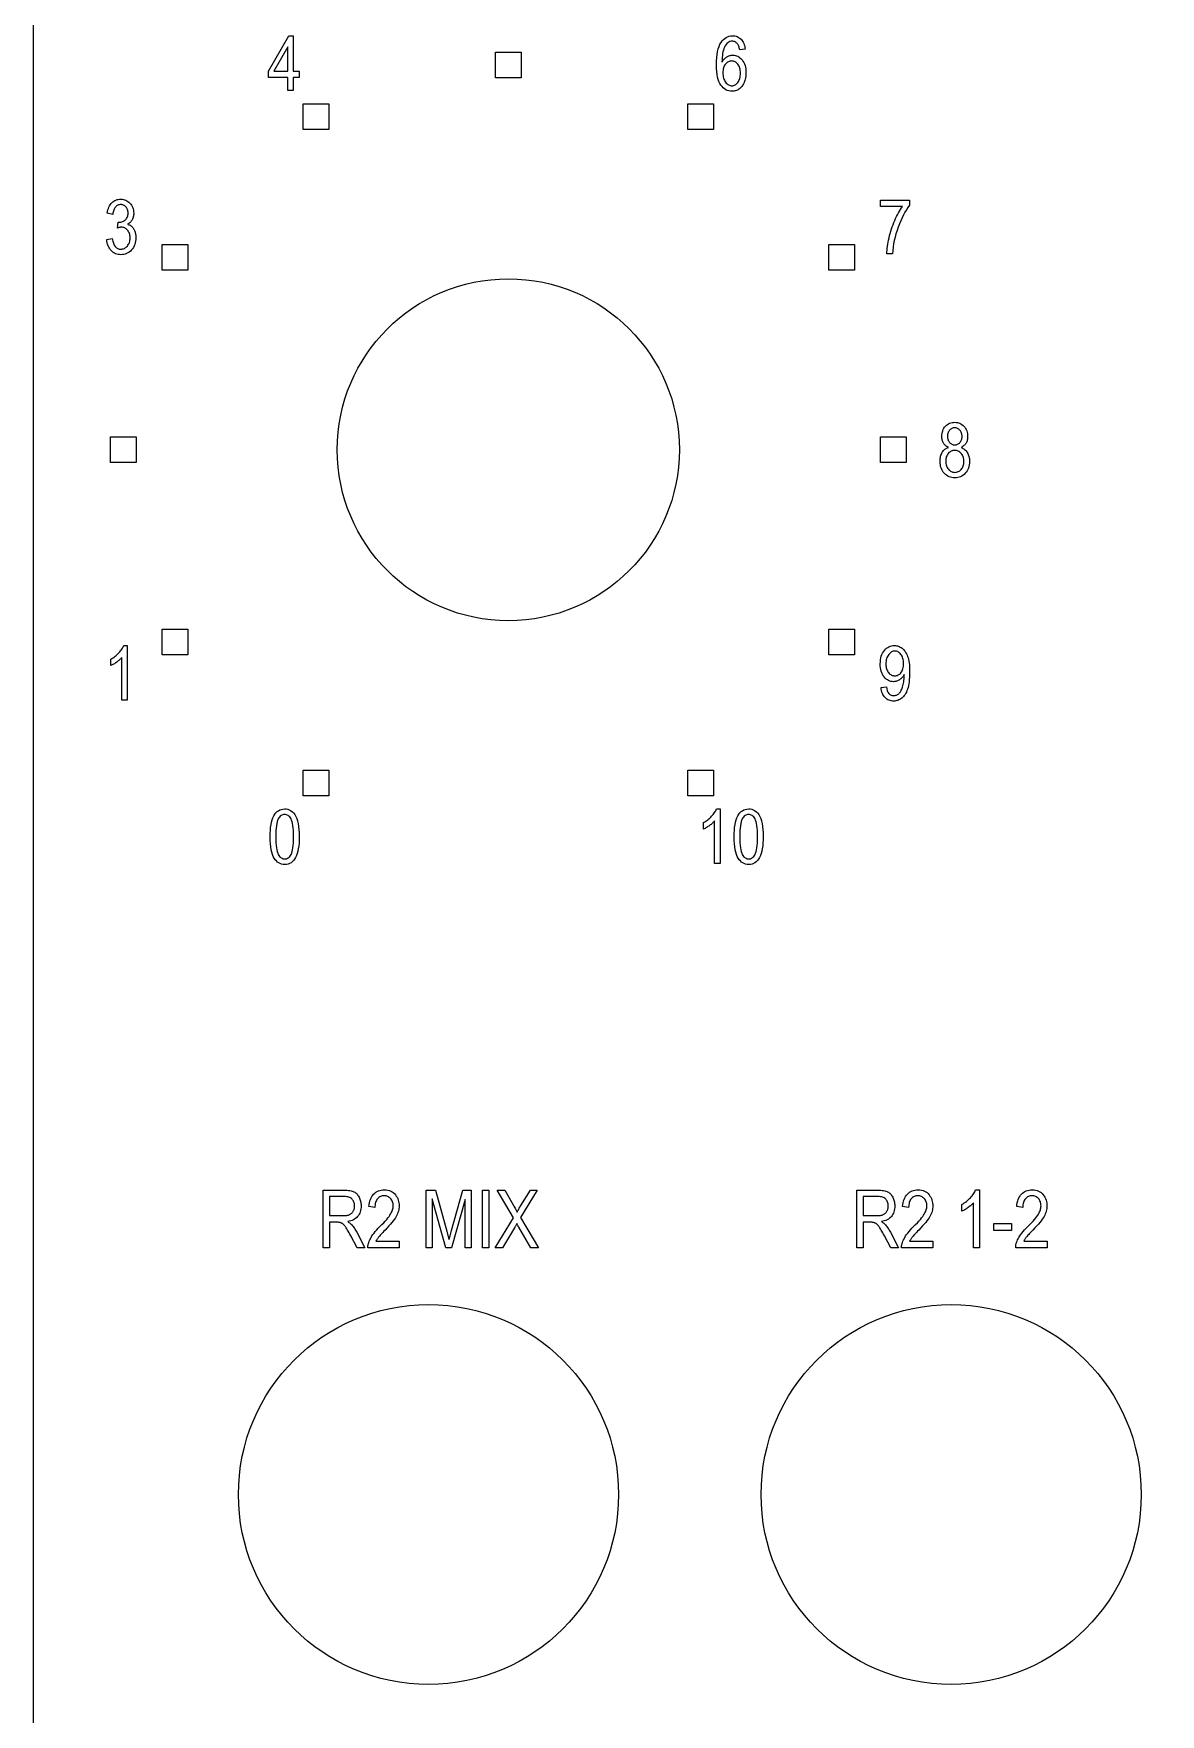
# Model space of a CAD drawing. Header units: millimetres. Extents: x 0 to 40, y 0 to 514.
# Drawn here: x 0 to 23.71, y 348.37 to 383.76 of the extents above; entities that cross this region are included whole.
import ezdxf

# ---------------------------------------------------------------- set-up
doc = ezdxf.new("R2010")
doc.units = ezdxf.units.MM
for name, color, linetype in [('CUT', 1, 'CONTINUOUS'), ('LEGEND', 2, 'CONTINUOUS'), ('OUTLINE', 7, 'CONTINUOUS')]:
    doc.layers.add(name, color=color, linetype=linetype)

msp = doc.modelspace()

# ---------------------------------------------------------------- linework, layer by layer
at = {"layer": 'CUT'}
for centre, radius in [((9.99, 375), 3.6), ((8.31, 353), 4), ((19.31, 353), 4)]:
    msp.add_circle(centre, radius, dxfattribs=at)
at = {"layer": 'LEGEND'}
for points in [[(5.347, 382.568), (5.347, 382.8422), (4.94, 382.8422), (4.94, 382.9711), (5.3689, 383.7133), (5.4627, 383.7133), (5.4627, 382.9711), (5.59, 382.9711), (5.59, 382.8422), (5.4627, 382.8422), (5.4627, 382.568)], [(14.9759, 383.4328), (14.8611, 383.4219), (14.8567, 383.4432), (14.8519, 383.4629), (14.8466, 383.481), (14.8408, 383.4975), (14.8345, 383.5124), (14.8277, 383.5257), (14.8204, 383.5375), (14.8127, 383.5477), (14.8008, 383.5605), (14.7884, 383.5716), (14.7754, 383.581), (14.7619, 383.5887), (14.7477, 383.5947), (14.733, 383.5989), (14.7176, 383.6015), (14.7017, 383.6024), (14.6771, 383.6004), (14.6538, 383.5945), (14.6317, 383.5848), (14.6109, 383.5711), (14.5913, 383.5535), (14.573, 383.532), (14.5559, 383.5067), (14.54, 383.4774), (14.5277, 383.4488), (14.5171, 383.417), (14.508, 383.382), (14.5005, 383.3438), (14.4947, 383.3023), (14.4905, 383.2576), (14.4879, 383.2097), (14.4869, 383.1586), (14.4972, 383.1768), (14.5081, 383.1938), (14.5196, 383.2097), (14.5318, 383.2245), (14.5446, 383.2382), (14.5581, 383.2507), (14.5722, 383.262), (14.5869, 383.2723), (14.602, 383.2813), (14.6174, 383.2892), (14.633, 383.2958), (14.6488, 383.3013), (14.6648, 383.3055), (14.6811, 383.3085), (14.6975, 383.3103), (14.7142, 383.311), (14.7417, 383.3094), (14.7683, 383.3046), (14.794, 383.2967), (14.8188, 383.2857), (14.8427, 383.2714), (14.8658, 383.254), (14.8879, 383.2335), (14.9091, 383.2098), (14.9286, 383.1834), (14.9455, 383.1549), (14.9598, 383.1243), (14.9715, 383.0915), (14.9806, 383.0566), (14.9871, 383.0196), (14.991, 382.9804), (14.9923, 382.9391), (14.9917, 382.9107), (14.9897, 382.883), (14.9865, 382.856), (14.9819, 382.8296), (14.976, 382.8039), (14.9688, 382.7789), (14.9603, 382.7545), (14.9505, 382.7309), (14.9397, 382.7083), (14.9282, 382.6872), (14.9158, 382.6677), (14.9028, 382.6497), (14.889, 382.6332), (14.8744, 382.6183), (14.8592, 382.6049), (14.8431, 382.593), (14.8265, 382.5825), (14.8095, 382.5735), (14.792, 382.5658), (14.7742, 382.5596), (14.7559, 382.5547), (14.7372, 382.5512), (14.7181, 382.5491), (14.6986, 382.5485), (14.6638, 382.5505), (14.6306, 382.5565), (14.599, 382.5665), (14.5689, 382.5805), (14.5404, 382.5985), (14.5134, 382.6205), (14.488, 382.6465), (14.4642, 382.6766), (14.4426, 382.7113), (14.4239, 382.7513), (14.408, 382.7967), (14.3951, 382.8475), (14.385, 382.9036), (14.3778, 382.965), (14.3735, 383.0318), (14.372, 383.1039), (14.3735, 383.1839), (14.3779, 383.258), (14.3853, 383.3261), (14.3957, 383.3882), (14.409, 383.4443), (14.4252, 383.4945), (14.4444, 383.5387), (14.4666, 383.577), (14.491, 383.61), (14.5171, 383.6387), (14.5449, 383.6629), (14.5744, 383.6827), (14.6055, 383.6982), (14.6382, 383.7092), (14.6727, 383.7158), (14.7087, 383.718), (14.735, 383.7168), (14.7601, 383.7134), (14.7841, 383.7077), (14.8071, 383.6997), (14.829, 383.6894), (14.8497, 383.6769), (14.8694, 383.6621), (14.888, 383.6449), (14.9052, 383.6256), (14.9206, 383.6043), (14.9343, 383.5809), (14.9462, 383.5554), (14.9563, 383.5278), (14.9646, 383.4982), (14.9711, 383.4666), (14.9759, 383.4328)], [(5.347, 382.9711), (5.347, 383.4875), (5.0533, 382.9711)], [(9.72, 383.37), (10.26, 383.37), (10.26, 382.83), (9.72, 382.83)], [(14.5048, 382.9391), (14.5058, 382.9088), (14.5085, 382.88), (14.5131, 382.8528), (14.5195, 382.8271), (14.5277, 382.8029), (14.5378, 382.7802), (14.5497, 382.7591), (14.5634, 382.7395), (14.5784, 382.7218), (14.5939, 382.7065), (14.61, 382.6935), (14.6267, 382.6829), (14.644, 382.6747), (14.6619, 382.6688), (14.6803, 382.6653), (14.6994, 382.6641), (14.7161, 382.6652), (14.7325, 382.6685), (14.7483, 382.6741), (14.7637, 382.6818), (14.7787, 382.6918), (14.7932, 382.7041), (14.8073, 382.7185), (14.8209, 382.7352), (14.8334, 382.7538), (14.8443, 382.774), (14.8535, 382.796), (14.861, 382.8195), (14.8668, 382.8448), (14.871, 382.8717), (14.8735, 382.9003), (14.8744, 382.9305), (14.8735, 382.9601), (14.8711, 382.988), (14.8669, 383.0142), (14.8611, 383.0387), (14.8536, 383.0615), (14.8445, 383.0825), (14.8337, 383.1019), (14.8212, 383.1195), (14.8076, 383.1353), (14.7932, 383.1489), (14.7781, 383.1605), (14.7623, 383.1699), (14.7457, 383.1773), (14.7284, 383.1825), (14.7103, 383.1857), (14.6916, 383.1867), (14.6731, 383.1857), (14.6553, 383.1826), (14.638, 383.1773), (14.6213, 383.17), (14.6053, 383.1606), (14.5898, 383.1492), (14.575, 383.1356), (14.5607, 383.1199), (14.5476, 383.1025), (14.5363, 383.0836), (14.5267, 383.0632), (14.5188, 383.0413), (14.5127, 383.018), (14.5083, 382.9932), (14.5057, 382.9669), (14.5048, 382.9391)], [(5.67, 382.2848), (6.21, 382.2848), (6.21, 381.7448), (5.67, 381.7448)], [(13.77, 382.2848), (14.31, 382.2848), (14.31, 381.7448), (13.77, 381.7448)], [(1.5376, 379.4297), (1.6533, 379.4484), (1.664, 379.3957), (1.6781, 379.35), (1.6957, 379.3113), (1.7167, 379.2797), (1.7412, 379.2551), (1.7691, 379.2375), (1.8005, 379.227), (1.8353, 379.2234), (1.8547, 379.2245), (1.8734, 379.2276), (1.8915, 379.2328), (1.9089, 379.2401), (1.9257, 379.2495), (1.9418, 379.261), (1.9572, 379.2746), (1.972, 379.2902), (1.9856, 379.3076), (1.9973, 379.3261), (2.0072, 379.3459), (2.0154, 379.3669), (2.0217, 379.3891), (2.0262, 379.4126), (2.0289, 379.4373), (2.0298, 379.4633), (2.029, 379.4877), (2.0265, 379.5108), (2.0224, 379.5328), (2.0165, 379.5535), (2.0091, 379.573), (1.9999, 379.5913), (1.9892, 379.6084), (1.9767, 379.6242), (1.963, 379.6385), (1.9486, 379.6509), (1.9335, 379.6614), (1.9175, 379.6699), (1.9008, 379.6766), (1.8834, 379.6813), (1.8652, 379.6842), (1.8462, 379.6852), (1.8378, 379.6849), (1.8289, 379.6842), (1.8194, 379.683), (1.8095, 379.6812), (1.7991, 379.6791), (1.7882, 379.6764), (1.7769, 379.6732), (1.765, 379.6695), (1.7783, 379.793), (1.7962, 379.7914), (1.817, 379.7922), (1.8368, 379.7947), (1.8556, 379.7988), (1.8734, 379.8045), (1.8902, 379.8119), (1.906, 379.8208), (1.9207, 379.8315), (1.9345, 379.8438), (1.947, 379.8574), (1.9578, 379.8721), (1.9669, 379.888), (1.9744, 379.9049), (1.9802, 379.9229), (1.9843, 379.942), (1.9868, 379.9623), (1.9876, 379.9836), (1.9869, 380.0032), (1.9849, 380.0219), (1.9814, 380.0395), (1.9765, 380.0562), (1.9702, 380.0718), (1.9626, 380.0865), (1.9535, 380.1002), (1.9431, 380.1129), (1.9317, 380.1243), (1.9196, 380.1343), (1.907, 380.1426), (1.8937, 380.1495), (1.8798, 380.1549), (1.8653, 380.1587), (1.8502, 380.161), (1.8345, 380.1617), (1.8182, 380.1609), (1.8026, 380.1585), (1.7876, 380.1545), (1.7733, 380.1489), (1.7596, 380.1417), (1.7466, 380.1329), (1.7342, 380.1225), (1.7224, 380.1105), (1.7115, 380.0969), (1.7016, 380.0817), (1.6928, 380.0648), (1.685, 380.0462), (1.6782, 380.026), (1.6725, 380.0041), (1.6678, 379.9806), (1.6642, 379.9555), (1.5494, 379.9805), (1.5557, 380.0161), (1.5637, 380.0494), (1.5735, 380.0805), (1.5849, 380.1094), (1.5981, 380.136), (1.6129, 380.1604), (1.6295, 380.1825), (1.6478, 380.2023), (1.6674, 380.2199), (1.6881, 380.2352), (1.7097, 380.248), (1.7324, 380.2586), (1.756, 380.2668), (1.7807, 380.2727), (1.8063, 380.2762), (1.833, 380.2773), (1.8609, 380.276), (1.8878, 380.2721), (1.9137, 380.2655), (1.9384, 380.2563), (1.9621, 380.2444), (1.9847, 380.2299), (2.0062, 380.2127), (2.0267, 380.193), (2.0454, 380.1712), (2.0616, 380.148), (2.0753, 380.1235), (2.0865, 380.0977), (2.0952, 380.0704), (2.1014, 380.0418), (2.1051, 380.0118), (2.1064, 379.9805), (2.1059, 379.9612), (2.1043, 379.9425), (2.1016, 379.9244), (2.0979, 379.9068), (2.0931, 379.8898), (2.0873, 379.8734), (2.0804, 379.8575), (2.0724, 379.8422), (2.0635, 379.8276), (2.0537, 379.8137), (2.0431, 379.8007), (2.0317, 379.7885), (2.0194, 379.7771), (2.0063, 379.7665), (1.9923, 379.7567), (1.9775, 379.7477), (1.9912, 379.7434), (2.0044, 379.7386), (2.0169, 379.7331), (2.0289, 379.727), (2.0402, 379.7202), (2.0509, 379.7128), (2.061, 379.7048), (2.0705, 379.6961), (2.0794, 379.6867), (2.0879, 379.6766), (2.096, 379.6657), (2.1037, 379.6541), (2.1109, 379.6417), (2.1176, 379.6286), (2.1239, 379.6147), (2.1298, 379.6), (2.1351, 379.5847), (2.1397, 379.569), (2.1436, 379.5529), (2.1468, 379.5363), (2.1493, 379.5193), (2.1511, 379.5019), (2.1521, 379.484), (2.1525, 379.4656), (2.151, 379.4271), (2.1467, 379.3903), (2.1394, 379.3553), (2.1292, 379.3222), (2.1162, 379.2908), (2.1002, 379.2612), (2.0813, 379.2334), (2.0595, 379.2074), (2.0357, 379.1839), (2.0107, 379.1635), (1.9846, 379.1462), (1.9574, 379.1321), (1.929, 379.1211), (1.8994, 379.1133), (1.8687, 379.1086), (1.8369, 379.107), (1.8074, 379.1084), (1.779, 379.1125), (1.7518, 379.1193), (1.7257, 379.1289), (1.7008, 379.1412), (1.677, 379.1562), (1.6544, 379.174), (1.633, 379.1945), (1.6132, 379.2173), (1.5957, 379.242), (1.5804, 379.2686), (1.5673, 379.2971), (1.5565, 379.3274), (1.548, 379.3596), (1.5417, 379.3937), (1.5376, 379.4297)], [(17.826, 380.1227), (17.826, 380.2578), (18.4338, 380.2578), (18.4338, 380.1484), (18.4003, 380.1026), (18.3678, 380.0535), (18.3364, 380.001), (18.306, 379.9452), (18.2767, 379.8861), (18.2483, 379.8236), (18.221, 379.7578), (18.1947, 379.6887), (18.1703, 379.618), (18.1486, 379.5474), (18.1297, 379.477), (18.1135, 379.4067), (18.1, 379.3367), (18.0892, 379.2667), (18.0812, 379.197), (18.076, 379.1273), (17.9572, 379.1273), (17.9584, 379.164), (17.9609, 379.2022), (17.9647, 379.2419), (17.9698, 379.283), (17.9762, 379.3256), (17.9838, 379.3698), (17.9927, 379.4154), (18.0029, 379.4625), (18.0143, 379.5101), (18.0266, 379.5571), (18.04, 379.6035), (18.0544, 379.6494), (18.0698, 379.6947), (18.0862, 379.7395), (18.1036, 379.7837), (18.122, 379.8273), (18.1412, 379.8699), (18.1607, 379.9108), (18.1805, 379.9502), (18.2008, 379.9879), (18.2213, 380.024), (18.2423, 380.0585), (18.2636, 380.0914), (18.2853, 380.1227)], [(2.7052, 379.32), (3.2452, 379.32), (3.2452, 378.78), (2.7052, 378.78)], [(16.7348, 379.32), (17.2748, 379.32), (17.2748, 378.78), (16.7348, 378.78)], [(19.2548, 375.0484), (19.238, 375.0567), (19.2222, 375.0657), (19.2075, 375.0757), (19.1938, 375.0864), (19.1812, 375.098), (19.1697, 375.1105), (19.1592, 375.1238), (19.1498, 375.1379), (19.1414, 375.1529), (19.1342, 375.1688), (19.1281, 375.1856), (19.1231, 375.2032), (19.1192, 375.2218), (19.1164, 375.2412), (19.1148, 375.2616), (19.1142, 375.2828), (19.1154, 375.3147), (19.119, 375.345), (19.125, 375.3739), (19.1335, 375.4012), (19.1443, 375.427), (19.1575, 375.4513), (19.1731, 375.474), (19.1912, 375.4953), (19.211, 375.5145), (19.2321, 375.5312), (19.2544, 375.5453), (19.278, 375.5568), (19.3028, 375.5658), (19.3288, 375.5722), (19.356, 375.5761), (19.3845, 375.5773), (19.4132, 375.576), (19.4407, 375.5721), (19.4669, 375.5656), (19.4919, 375.5564), (19.5156, 375.5447), (19.5381, 375.5303), (19.5594, 375.5133), (19.5795, 375.4937), (19.5977, 375.4721), (19.6135, 375.4489), (19.6268, 375.4242), (19.6378, 375.398), (19.6463, 375.3703), (19.6523, 375.3411), (19.656, 375.3104), (19.6572, 375.2781), (19.6567, 375.2578), (19.655, 375.2383), (19.6524, 375.2196), (19.6486, 375.2017), (19.6438, 375.1845), (19.6379, 375.1682), (19.6309, 375.1526), (19.6228, 375.1379), (19.6137, 375.1239), (19.6034, 375.1108), (19.5921, 375.0984), (19.5796, 375.0868), (19.5661, 375.076), (19.5515, 375.066), (19.5357, 375.0568), (19.5189, 375.0484), (19.5396, 375.0394), (19.559, 375.0291), (19.5772, 375.0174), (19.5942, 375.0045), (19.6099, 374.9903), (19.6244, 374.9748), (19.6377, 374.9579), (19.6498, 374.9398), (19.6605, 374.9205), (19.6698, 374.9001), (19.6776, 374.8785), (19.684, 374.8559), (19.689, 374.8321), (19.6926, 374.8071), (19.6948, 374.7811), (19.6955, 374.7539), (19.6941, 374.7165), (19.6899, 374.6809), (19.683, 374.647), (19.6733, 374.6149), (19.6608, 374.5846), (19.6456, 374.5561), (19.6276, 374.5293), (19.6068, 374.5043), (19.584, 374.4817), (19.5598, 374.4621), (19.5343, 374.4455), (19.5075, 374.4319), (19.4793, 374.4214), (19.4498, 374.4138), (19.419, 374.4093), (19.3869, 374.4078), (19.3544, 374.4093), (19.3232, 374.4138), (19.2935, 374.4214), (19.2651, 374.4319), (19.2381, 374.4455), (19.2125, 374.4621), (19.1882, 374.4817), (19.1654, 374.5043), (19.1446, 374.5294), (19.1266, 374.5563), (19.1114, 374.5852), (19.0989, 374.6159), (19.0892, 374.6486), (19.0823, 374.6831), (19.0781, 374.7195), (19.0767, 374.7578), (19.0775, 374.7859), (19.0797, 374.8127), (19.0834, 374.8383), (19.0885, 374.8626), (19.0952, 374.8857), (19.1033, 374.9074), (19.1129, 374.928), (19.124, 374.9473), (19.1364, 374.9652), (19.1499, 374.9816), (19.1645, 374.9965), (19.1803, 375.0099), (19.1973, 375.0218), (19.2153, 375.0322), (19.2345, 375.041), (19.2548, 375.0484)], [(1.62, 375.27), (2.16, 375.27), (2.16, 374.73), (1.62, 374.73)], [(17.82, 375.27), (18.36, 375.27), (18.36, 374.73), (17.82, 374.73)], [(19.233, 375.2867), (19.2337, 375.2662), (19.2358, 375.2467), (19.2392, 375.2283), (19.2441, 375.2109), (19.2504, 375.1947), (19.258, 375.1795), (19.2671, 375.1654), (19.2775, 375.1523), (19.289, 375.1406), (19.301, 375.1305), (19.3138, 375.1219), (19.3271, 375.1148), (19.3411, 375.1094), (19.3557, 375.1055), (19.371, 375.1031), (19.3869, 375.1023), (19.4024, 375.1031), (19.4173, 375.1054), (19.4317, 375.1093), (19.4455, 375.1146), (19.4587, 375.1216), (19.4713, 375.13), (19.4833, 375.14), (19.4947, 375.1516), (19.5051, 375.1643), (19.5142, 375.178), (19.5218, 375.1925), (19.5281, 375.208), (19.533, 375.2244), (19.5364, 375.2417), (19.5385, 375.2598), (19.5392, 375.2789), (19.5385, 375.2986), (19.5364, 375.3173), (19.5328, 375.3351), (19.5278, 375.3521), (19.5214, 375.368), (19.5135, 375.3831), (19.5042, 375.3973), (19.4935, 375.4105), (19.4818, 375.4225), (19.4696, 375.4329), (19.4569, 375.4417), (19.4436, 375.4489), (19.4298, 375.4545), (19.4155, 375.4585), (19.4007, 375.4609), (19.3853, 375.4617), (19.37, 375.4609), (19.3552, 375.4586), (19.3409, 375.4547), (19.3272, 375.4492), (19.3141, 375.4422), (19.3015, 375.4336), (19.2894, 375.4234), (19.2779, 375.4117), (19.2674, 375.3988), (19.2582, 375.3852), (19.2505, 375.3707), (19.2442, 375.3555), (19.2393, 375.3395), (19.2358, 375.3227), (19.2337, 375.3051), (19.233, 375.2867)], [(19.1947, 374.7578), (19.1956, 374.7321), (19.1982, 374.7076), (19.2027, 374.6845), (19.2088, 374.6626), (19.2168, 374.642), (19.2265, 374.6227), (19.2381, 374.6046), (19.2513, 374.5879), (19.2658, 374.5728), (19.281, 374.5597), (19.2969, 374.5486), (19.3135, 374.5396), (19.3308, 374.5325), (19.3488, 374.5275), (19.3675, 374.5244), (19.3869, 374.5234), (19.4064, 374.5244), (19.4252, 374.5273), (19.4432, 374.5322), (19.4605, 374.5391), (19.477, 374.5479), (19.4928, 374.5586), (19.5078, 374.5713), (19.522, 374.5859), (19.535, 374.6022), (19.5463, 374.6198), (19.5558, 374.6387), (19.5636, 374.659), (19.5697, 374.6805), (19.574, 374.7034), (19.5766, 374.7276), (19.5775, 374.7531), (19.5766, 374.7789), (19.5739, 374.8033), (19.5695, 374.8265), (19.5632, 374.8483), (19.5552, 374.8689), (19.5454, 374.8883), (19.5338, 374.9063), (19.5205, 374.923), (19.5059, 374.9382), (19.4905, 374.9512), (19.4745, 374.9623), (19.4578, 374.9714), (19.4403, 374.9784), (19.4222, 374.9835), (19.4033, 374.9865), (19.3838, 374.9875), (19.3644, 374.9865), (19.3458, 374.9835), (19.3279, 374.9785), (19.3108, 374.9715), (19.2944, 374.9625), (19.2788, 374.9515), (19.2639, 374.9385), (19.2498, 374.9234), (19.2369, 374.9068), (19.2257, 374.8891), (19.2162, 374.8701), (19.2085, 374.85), (19.2024, 374.8287), (19.1981, 374.8062), (19.1955, 374.7826), (19.1947, 374.7578)], [(2.7052, 371.22), (3.2452, 371.22), (3.2452, 370.68), (2.7052, 370.68)], [(16.7348, 371.22), (17.2748, 371.22), (17.2748, 370.68), (16.7348, 370.68)], [(1.9712, 369.7273), (1.8556, 369.7273), (1.8556, 370.6234), (1.8452, 370.6117), (1.834, 370.5999), (1.8219, 370.588), (1.8089, 370.5761), (1.7951, 370.5641), (1.7805, 370.552), (1.7649, 370.5399), (1.7486, 370.5277), (1.732, 370.5159), (1.7157, 370.5048), (1.6997, 370.4945), (1.6841, 370.4849), (1.6689, 370.476), (1.654, 370.4679), (1.6394, 370.4605), (1.6251, 370.4539), (1.6251, 370.5898), (1.6486, 370.6039), (1.6714, 370.6187), (1.6935, 370.6343), (1.7149, 370.6506), (1.7356, 370.6677), (1.7556, 370.6855), (1.7749, 370.7041), (1.7935, 370.7234), (1.8111, 370.7431), (1.8273, 370.7626), (1.8422, 370.7821), (1.8557, 370.8014), (1.8679, 370.8205), (1.8787, 370.8396), (1.8881, 370.8585), (1.8962, 370.8773), (1.9712, 370.8773)], [(17.8353, 369.9922), (17.9463, 370.0047), (17.9545, 369.9622), (17.966, 369.9254), (17.9807, 369.8942), (17.9986, 369.8687), (18.0198, 369.8489), (18.0441, 369.8348), (18.0717, 369.8263), (18.1025, 369.8234), (18.1168, 369.8241), (18.1308, 369.8259), (18.1444, 369.829), (18.1577, 369.8333), (18.1707, 369.8388), (18.1833, 369.8456), (18.1956, 369.8536), (18.2076, 369.8629), (18.2192, 369.8737), (18.2303, 369.8865), (18.241, 369.9011), (18.2512, 369.9177), (18.261, 369.9362), (18.2704, 369.9566), (18.2792, 369.9789), (18.2877, 370.0031), (18.2954, 370.0288), (18.302, 370.0556), (18.3077, 370.0834), (18.3123, 370.1123), (18.3159, 370.1422), (18.3184, 370.1732), (18.32, 370.2052), (18.3205, 370.2383), (18.3205, 370.2664), (18.3111, 370.2495), (18.301, 370.2334), (18.29, 370.2183), (18.2783, 370.2041), (18.2658, 370.1908), (18.2525, 370.1784), (18.2385, 370.1669), (18.2236, 370.1562), (18.2083, 370.1467), (18.193, 370.1385), (18.1776, 370.1315), (18.1621, 370.1258), (18.1465, 370.1213), (18.1309, 370.1182), (18.1152, 370.1163), (18.0994, 370.1156), (18.0712, 370.1172), (18.0439, 370.1219), (18.0177, 370.1297), (17.9925, 370.1407), (17.9682, 370.1548), (17.9449, 370.1721), (17.9226, 370.1925), (17.9013, 370.216), (17.8818, 370.2423), (17.8649, 370.2708), (17.8506, 370.3017), (17.8389, 370.3349), (17.8298, 370.3703), (17.8233, 370.4081), (17.8194, 370.4482), (17.8181, 370.4906), (17.8195, 370.5344), (17.8235, 370.5757), (17.8303, 370.6147), (17.8397, 370.6513), (17.8519, 370.6855), (17.8667, 370.7173), (17.8842, 370.7468), (17.9045, 370.7738), (17.9266, 370.7981), (17.95, 370.8191), (17.9744, 370.8369), (18.0001, 370.8515), (18.0269, 370.8628), (18.0548, 370.8709), (18.084, 370.8757), (18.1142, 370.8773), (18.1359, 370.8764), (18.1573, 370.8737), (18.1782, 370.8692), (18.1988, 370.8629), (18.219, 370.8548), (18.2389, 370.8448), (18.2584, 370.8331), (18.2775, 370.8195), (18.2959, 370.8042), (18.3133, 370.7872), (18.3295, 370.7685), (18.3447, 370.748), (18.3588, 370.7259), (18.3718, 370.7021), (18.3838, 370.6765), (18.3947, 370.6492), (18.4044, 370.6195), (18.4128, 370.5868), (18.4199, 370.5509), (18.4258, 370.5119), (18.4303, 370.4698), (18.4335, 370.4247), (18.4355, 370.3764), (18.4361, 370.325), (18.4354, 370.2677), (18.4333, 370.2136), (18.4298, 370.1629), (18.425, 370.1154), (18.4187, 370.0713), (18.4111, 370.0304), (18.402, 369.9929), (18.3916, 369.9586), (18.3799, 369.9271), (18.3673, 369.8978), (18.3537, 369.8706), (18.3391, 369.8457), (18.3236, 369.823), (18.307, 369.8024), (18.2894, 369.7841), (18.2709, 369.768), (18.2515, 369.7539), (18.2316, 369.7417), (18.2112, 369.7313), (18.1901, 369.7229), (18.1685, 369.7163), (18.1463, 369.7116), (18.1235, 369.7088), (18.1002, 369.7078), (18.074, 369.709), (18.0489, 369.7124), (18.0248, 369.7181), (18.0019, 369.7261), (17.9801, 369.7363), (17.9594, 369.7489), (17.9398, 369.7637), (17.9213, 369.7809), (17.9042, 369.8001), (17.8889, 369.8215), (17.8755, 369.8448), (17.8638, 369.8702), (17.854, 369.8977), (17.846, 369.9271), (17.8397, 369.9586), (17.8353, 369.9922)], [(18.308, 370.4977), (18.3071, 370.5275), (18.3046, 370.5557), (18.3003, 370.5823), (18.2943, 370.6072), (18.2866, 370.6305), (18.2772, 370.6522), (18.2661, 370.6722), (18.2533, 370.6906), (18.2394, 370.7071), (18.2249, 370.7214), (18.21, 370.7335), (18.1945, 370.7434), (18.1785, 370.751), (18.162, 370.7565), (18.145, 370.7598), (18.1275, 370.7609), (18.1092, 370.7598), (18.0914, 370.7563), (18.0741, 370.7504), (18.0573, 370.7422), (18.041, 370.7316), (18.0252, 370.7188), (18.0099, 370.7035), (17.9951, 370.6859), (17.9815, 370.6664), (17.9696, 370.6453), (17.9596, 370.6227), (17.9514, 370.5984), (17.9451, 370.5727), (17.9405, 370.5453), (17.9378, 370.5164), (17.9369, 370.4859), (17.9378, 370.4585), (17.9404, 370.4325), (17.9447, 370.408), (17.9508, 370.3849), (17.9586, 370.3632), (17.9681, 370.3429), (17.9794, 370.3241), (17.9924, 370.3066), (18.0066, 370.291), (18.0215, 370.2774), (18.037, 370.2659), (18.0533, 370.2565), (18.0702, 370.2492), (18.0879, 370.244), (18.1062, 370.2409), (18.1252, 370.2398), (18.1439, 370.2409), (18.162, 370.244), (18.1793, 370.2493), (18.1959, 370.2566), (18.2117, 370.2661), (18.2268, 370.2776), (18.2412, 370.2913), (18.2549, 370.307), (18.2673, 370.3247), (18.2781, 370.3441), (18.2872, 370.3653), (18.2947, 370.3883), (18.3005, 370.413), (18.3047, 370.4395), (18.3072, 370.4677), (18.308, 370.4977)], [(5.67, 368.2552), (6.21, 368.2552), (6.21, 367.7152), (5.67, 367.7152)], [(13.77, 368.2552), (14.31, 368.2552), (14.31, 367.7152), (13.77, 367.7152)], [(4.9775, 366.8515), (4.9787, 366.9214), (4.9824, 366.9869), (4.9884, 367.0481), (4.9969, 367.1049), (5.0079, 367.1573), (5.0212, 367.2053), (5.037, 367.249), (5.0552, 367.2883), (5.0758, 367.3231), (5.0987, 367.3532), (5.1239, 367.3787), (5.1514, 367.3996), (5.1812, 367.4158), (5.2134, 367.4274), (5.2478, 367.4344), (5.2845, 367.4367), (5.3172, 367.4348), (5.3482, 367.4292), (5.3773, 367.4198), (5.4046, 367.4066), (5.4302, 367.3897), (5.454, 367.369), (5.476, 367.3446), (5.4962, 367.3164), (5.5182, 367.2773), (5.5373, 367.2328), (5.5534, 367.1829), (5.5666, 367.1275), (5.5768, 367.0667), (5.5841, 367.0004), (5.5885, 366.9287), (5.59, 366.8515), (5.5888, 366.782), (5.5852, 366.7168), (5.5791, 366.6559), (5.5707, 366.5993), (5.5598, 366.547), (5.5465, 366.499), (5.5308, 366.4554), (5.5127, 366.416), (5.4921, 366.3811), (5.4693, 366.3509), (5.4441, 366.3253), (5.4166, 366.3044), (5.3867, 366.2881), (5.3545, 366.2765), (5.3199, 366.2695), (5.283, 366.2672), (5.2501, 366.2692), (5.2188, 366.2754), (5.1891, 366.2856), (5.1608, 366.3), (5.1341, 366.3184), (5.1089, 366.341), (5.0852, 366.3677), (5.063, 366.3984), (5.043, 366.4342), (5.0256, 366.476), (5.0109, 366.5237), (4.9989, 366.5773), (4.9895, 366.6369), (4.9828, 366.7025), (4.9788, 366.7741), (4.9775, 366.8515)], [(14.447, 366.2867), (14.3314, 366.2867), (14.3314, 367.1828), (14.321, 367.171), (14.3098, 367.1592), (14.2977, 367.1474), (14.2847, 367.1354), (14.2709, 367.1234), (14.2563, 367.1114), (14.2407, 367.0993), (14.2244, 367.0871), (14.2077, 367.0753), (14.1915, 367.0642), (14.1755, 367.0538), (14.1599, 367.0442), (14.1447, 367.0354), (14.1297, 367.0273), (14.1152, 367.0199), (14.1009, 367.0133), (14.1009, 367.1492), (14.1244, 367.1633), (14.1472, 367.1781), (14.1693, 367.1936), (14.1907, 367.2099), (14.2114, 367.227), (14.2314, 367.2449), (14.2507, 367.2635), (14.2693, 367.2828), (14.2869, 367.3025), (14.3031, 367.322), (14.318, 367.3414), (14.3315, 367.3607), (14.3437, 367.3799), (14.3545, 367.399), (14.3639, 367.4179), (14.372, 367.4367), (14.447, 367.4367)], [(14.7423, 366.8515), (14.7436, 366.9214), (14.7472, 366.9869), (14.7533, 367.0481), (14.7618, 367.1049), (14.7727, 367.1573), (14.7861, 367.2053), (14.8019, 367.249), (14.8201, 367.2883), (14.8407, 367.3231), (14.8636, 367.3532), (14.8888, 367.3787), (14.9163, 367.3996), (14.9461, 367.4158), (14.9782, 367.4274), (15.0126, 367.4344), (15.0494, 367.4367), (15.0821, 367.4348), (15.113, 367.4292), (15.1421, 367.4198), (15.1695, 367.4066), (15.1951, 367.3897), (15.2189, 367.369), (15.2409, 367.3446), (15.2611, 367.3164), (15.2831, 367.2773), (15.3021, 367.2328), (15.3182, 367.1829), (15.3314, 367.1275), (15.3417, 367.0667), (15.349, 367.0004), (15.3534, 366.9287), (15.3548, 366.8515), (15.3536, 366.782), (15.35, 366.7168), (15.344, 366.6559), (15.3355, 366.5993), (15.3246, 366.547), (15.3113, 366.499), (15.2956, 366.4554), (15.2775, 366.416), (15.257, 366.3811), (15.2341, 366.3509), (15.2089, 366.3253), (15.1814, 366.3044), (15.1515, 366.2881), (15.1193, 366.2765), (15.0847, 366.2695), (15.0478, 366.2672), (15.015, 366.2692), (14.9837, 366.2754), (14.9539, 366.2856), (14.9256, 366.3), (14.8989, 366.3184), (14.8737, 366.341), (14.85, 366.3677), (14.8279, 366.3984), (14.8078, 366.4342), (14.7905, 366.476), (14.7758, 366.5237), (14.7637, 366.5773), (14.7544, 366.6369), (14.7477, 366.7025), (14.7437, 366.7741), (14.7423, 366.8515)], [(5.0955, 366.8515), (5.0963, 366.7847), (5.0988, 366.7236), (5.103, 366.6682), (5.1088, 366.6186), (5.1164, 366.5748), (5.1256, 366.5367), (5.1364, 366.5043), (5.149, 366.4777), (5.1628, 366.4555), (5.1776, 366.4362), (5.1934, 366.4199), (5.21, 366.4065), (5.2276, 366.3961), (5.2462, 366.3887), (5.2657, 366.3843), (5.2861, 366.3828), (5.3054, 366.3843), (5.3239, 366.3888), (5.3416, 366.3963), (5.3586, 366.4068), (5.3747, 366.4203), (5.39, 366.4369), (5.4044, 366.4564), (5.4181, 366.4789), (5.4306, 366.5057), (5.4414, 366.5382), (5.4505, 366.5763), (5.458, 366.6201), (5.4638, 366.6695), (5.4679, 366.7245), (5.4704, 366.7852), (5.4713, 366.8515), (5.4704, 366.9186), (5.4679, 366.9798), (5.4637, 367.0353), (5.4579, 367.0849), (5.4503, 367.1288), (5.4411, 367.1669), (5.4303, 367.1992), (5.4177, 367.2258), (5.4039, 367.2479), (5.389, 367.2671), (5.3731, 367.2834), (5.3563, 367.2967), (5.3385, 367.307), (5.3197, 367.3144), (5.2999, 367.3188), (5.2791, 367.3203), (5.2599, 367.3188), (5.2416, 367.3143), (5.224, 367.3068), (5.2073, 367.2963), (5.1913, 367.2828), (5.1762, 367.2662), (5.1618, 367.2467), (5.1482, 367.2242), (5.1358, 367.1974), (5.1251, 367.1649), (5.1161, 367.1268), (5.1087, 367.083), (5.1029, 367.0336), (5.0988, 366.9786), (5.0963, 366.9179), (5.0955, 366.8515)], [(14.8603, 366.8515), (14.8611, 366.7847), (14.8637, 366.7236), (14.8678, 366.6682), (14.8737, 366.6186), (14.8812, 366.5748), (14.8904, 366.5367), (14.9013, 366.5043), (14.9138, 366.4777), (14.9277, 366.4555), (14.9425, 366.4362), (14.9582, 366.4199), (14.9749, 366.4065), (14.9925, 366.3961), (15.011, 366.3887), (15.0305, 366.3843), (15.0509, 366.3828), (15.0703, 366.3843), (15.0888, 366.3888), (15.1065, 366.3963), (15.1234, 366.4068), (15.1395, 366.4203), (15.1548, 366.4369), (15.1693, 366.4564), (15.183, 366.4789), (15.1954, 366.5057), (15.2062, 366.5382), (15.2153, 366.5763), (15.2228, 366.6201), (15.2286, 366.6695), (15.2328, 366.7245), (15.2353, 366.7852), (15.2361, 366.8515), (15.2353, 366.9186), (15.2327, 366.9798), (15.2286, 367.0353), (15.2227, 367.0849), (15.2152, 367.1288), (15.206, 367.1669), (15.1951, 367.1992), (15.1826, 367.2258), (15.1687, 367.2479), (15.1538, 367.2671), (15.138, 367.2834), (15.1212, 367.2967), (15.1033, 367.307), (15.0845, 367.3144), (15.0647, 367.3188), (15.0439, 367.3203), (15.0248, 367.3188), (15.0064, 367.3143), (14.9889, 367.3068), (14.9721, 367.2963), (14.9562, 367.2828), (14.941, 367.2662), (14.9266, 367.2467), (14.913, 367.2242), (14.9007, 367.1974), (14.89, 367.1649), (14.8809, 367.1268), (14.8735, 367.083), (14.8677, 367.0336), (14.8636, 366.9786), (14.8611, 366.9179), (14.8603, 366.8515)], [(6.0933, 358.1916), (6.0933, 359.4084), (6.5357, 359.4084), (6.5692, 359.4079), (6.6005, 359.4063), (6.6295, 359.4037), (6.6562, 359.3999), (6.6806, 359.3952), (6.7028, 359.3893), (6.7227, 359.3824), (6.7403, 359.3744), (6.7565, 359.3652), (6.7718, 359.3546), (6.7865, 359.3425), (6.8004, 359.3291), (6.8136, 359.3142), (6.826, 359.2979), (6.8377, 359.2802), (6.8486, 359.2611), (6.8586, 359.2409), (6.8672, 359.2199), (6.8744, 359.1981), (6.8804, 359.1755), (6.885, 359.1521), (6.8883, 359.128), (6.8903, 359.103), (6.891, 359.0772), (6.8899, 359.0436), (6.8865, 359.0116), (6.8809, 358.9813), (6.873, 358.9525), (6.8629, 358.9254), (6.8506, 358.9), (6.836, 358.8761), (6.8192, 358.854), (6.8002, 358.8336), (6.7792, 358.8151), (6.7562, 358.7986), (6.7311, 358.784), (6.704, 358.7714), (6.6748, 358.7607), (6.6436, 358.752), (6.6104, 358.7452), (6.6239, 358.7369), (6.6366, 358.7286), (6.6484, 358.7202), (6.6594, 358.7118), (6.6696, 358.7034), (6.6789, 358.6949), (6.6874, 358.6865), (6.6951, 358.678), (6.7096, 358.6603), (6.7237, 358.6421), (6.7373, 358.6235), (6.7505, 358.6043), (6.7632, 358.5847), (6.7755, 358.5645), (6.7874, 358.5439), (6.7988, 358.5228), (6.9732, 358.1916), (6.8071, 358.1916), (6.6743, 358.4447), (6.6556, 358.4804), (6.6381, 358.5129), (6.6217, 358.5425), (6.6066, 358.569), (6.5926, 358.5925), (6.5798, 358.613), (6.5682, 358.6304), (6.5577, 358.6448), (6.5479, 358.6571), (6.5381, 358.6684), (6.5285, 358.6786), (6.5189, 358.6878), (6.5094, 358.696), (6.5, 358.7031), (6.4906, 358.7091), (6.4813, 358.7141), (6.4716, 358.7183), (6.461, 358.7219), (6.4495, 358.725), (6.437, 358.7275), (6.4237, 358.7294), (6.4094, 358.7308), (6.3941, 358.7317), (6.378, 358.7319), (6.2253, 358.7319), (6.2253, 358.1916)], [(6.2253, 358.8714), (6.5091, 358.8714), (6.5317, 358.8717), (6.5528, 358.8728), (6.5726, 358.8745), (6.5909, 358.877), (6.6078, 358.8801), (6.6234, 358.884), (6.6375, 358.8885), (6.6503, 358.8938), (6.662, 358.8998), (6.6731, 358.9066), (6.6836, 358.9142), (6.6934, 358.9226), (6.7027, 358.9319), (6.7113, 358.9419), (6.7193, 358.9527), (6.7266, 358.9644), (6.7332, 358.9766), (6.739, 358.9894), (6.7438, 359.0027), (6.7478, 359.0164), (6.7509, 359.0307), (6.7531, 359.0454), (6.7544, 359.0607), (6.7548, 359.0764), (6.754, 359.0988), (6.7515, 359.12), (6.7473, 359.14), (6.7414, 359.1587), (6.7338, 359.1762), (6.7245, 359.1924), (6.7135, 359.2075), (6.7009, 359.2213), (6.6866, 359.2336), (6.6706, 359.2443), (6.6531, 359.2534), (6.6339, 359.2608), (6.613, 359.2666), (6.5905, 359.2707), (6.5664, 359.2732), (6.5407, 359.274), (6.2253, 359.274)], [(7.6937, 358.3352), (7.6937, 358.1916), (7.0338, 358.1916), (7.034, 358.2137), (7.0361, 358.2364), (7.04, 358.2598), (7.0457, 358.2839), (7.0532, 358.3086), (7.0625, 358.334), (7.0736, 358.36), (7.0865, 358.3866), (7.1017, 358.4142), (7.1198, 358.443), (7.1408, 358.473), (7.1646, 358.5043), (7.1913, 358.5367), (7.2209, 358.5704), (7.2533, 358.6053), (7.2886, 358.6415), (7.3297, 358.683), (7.3671, 358.7221), (7.4008, 358.7588), (7.4307, 358.793), (7.457, 358.8249), (7.4796, 358.8543), (7.4984, 358.8813), (7.5135, 358.9058), (7.526, 358.929), (7.5368, 358.9517), (7.5459, 358.9741), (7.5534, 358.996), (7.5592, 359.0175), (7.5633, 359.0387), (7.5658, 359.0594), (7.5667, 359.0797), (7.5658, 359.1024), (7.5633, 359.1241), (7.559, 359.1446), (7.5531, 359.1641), (7.5454, 359.1825), (7.5361, 359.1998), (7.525, 359.2161), (7.5123, 359.2312), (7.4983, 359.2449), (7.4835, 359.2568), (7.468, 359.2669), (7.4516, 359.2751), (7.4344, 359.2815), (7.4165, 359.2861), (7.3978, 359.2888), (7.3782, 359.2897), (7.3573, 359.2888), (7.3374, 359.2858), (7.3184, 359.2809), (7.3004, 359.274), (7.2834, 359.2651), (7.2673, 359.2543), (7.2521, 359.2414), (7.238, 359.2267), (7.2251, 359.21), (7.214, 359.1917), (7.2046, 359.1716), (7.1969, 359.1499), (7.1909, 359.1264), (7.1866, 359.1012), (7.184, 359.0743), (7.1832, 359.0457), (7.057, 359.0615), (7.0615, 359.1039), (7.0682, 359.1436), (7.0772, 359.1806), (7.0884, 359.2149), (7.102, 359.2465), (7.1178, 359.2754), (7.1358, 359.3016), (7.1562, 359.325), (7.1785, 359.3457), (7.2025, 359.3637), (7.2283, 359.3789), (7.2557, 359.3913), (7.2848, 359.401), (7.3156, 359.4079), (7.3482, 359.412), (7.3824, 359.4134), (7.4194, 359.4118), (7.4541, 359.407), (7.4865, 359.399), (7.5165, 359.3877), (7.5443, 359.3732), (7.5697, 359.3555), (7.5928, 359.3346), (7.6136, 359.3105), (7.6319, 359.2843), (7.6479, 359.2573), (7.6614, 359.2293), (7.6724, 359.2005), (7.681, 359.1708), (7.6871, 359.1402), (7.6908, 359.1088), (7.692, 359.0764), (7.691, 359.0475), (7.6882, 359.0189), (7.6834, 358.9906), (7.6767, 358.9626), (7.668, 358.9349), (7.6575, 358.9075), (7.645, 358.8804), (7.6306, 358.8535), (7.6135, 358.8258), (7.593, 358.7958), (7.569, 358.7636), (7.5416, 358.7291), (7.5107, 358.6925), (7.4763, 358.6536), (7.4386, 358.6125), (7.3973, 358.5692), (7.3711, 358.5423), (7.3474, 358.5177), (7.3261, 358.4952), (7.3072, 358.475), (7.2907, 358.457), (7.2766, 358.4413), (7.265, 358.4278), (7.2558, 358.4165), (7.248, 358.4063), (7.2406, 358.3962), (7.2335, 358.386), (7.2269, 358.3758), (7.2206, 358.3657), (7.2146, 358.3555), (7.2091, 358.3453), (7.2039, 358.3352)], [(8.259, 358.1916), (8.259, 359.4084), (8.4573, 359.4084), (8.6939, 358.5468), (8.7412, 358.3667), (8.7459, 358.3845), (8.7511, 358.4041), (8.7569, 358.4256), (8.7632, 358.4491), (8.7701, 358.4744), (8.7776, 358.5016), (8.7857, 358.5308), (8.7944, 358.5618), (9.0334, 359.4084), (9.211, 359.4084), (9.211, 358.1916), (9.084, 358.1916), (9.084, 359.2101), (8.7935, 358.1916), (8.6748, 358.1916), (8.386, 359.2275), (8.386, 358.1916)], [(9.4493, 358.1916), (9.4493, 359.4084), (9.5813, 359.4084), (9.5813, 358.1916)], [(9.7108, 358.1916), (10.0967, 358.8257), (9.7564, 359.4084), (9.9133, 359.4084), (10.0951, 359.0963), (10.1085, 359.0729), (10.1209, 359.0509), (10.1324, 359.0302), (10.1428, 359.0108), (10.1523, 358.9928), (10.1608, 358.9762), (10.1683, 358.9609), (10.1748, 358.9469), (10.1831, 358.9633), (10.1918, 358.9799), (10.201, 358.9968), (10.2107, 359.014), (10.2207, 359.0314), (10.2313, 359.0492), (10.2422, 359.0672), (10.2536, 359.0855), (10.4553, 359.4084), (10.5981, 359.4084), (10.2478, 358.8349), (10.6255, 358.1916), (10.4628, 358.1916), (10.2113, 358.6257), (10.2061, 358.6349), (10.2008, 358.6445), (10.1955, 358.6542), (10.1901, 358.6643), (10.1847, 358.6746), (10.1792, 358.6851), (10.1737, 358.696), (10.1681, 358.707), (10.1599, 358.6911), (10.1524, 358.6764), (10.1454, 358.6631), (10.1391, 358.651), (10.1334, 358.6402), (10.1283, 358.6308), (10.1238, 358.6226), (10.12, 358.6157), (9.8693, 358.1916)], [(17.3253, 358.1916), (17.3253, 359.4084), (17.7677, 359.4084), (17.8012, 359.4079), (17.8325, 359.4063), (17.8615, 359.4037), (17.8882, 359.3999), (17.9126, 359.3952), (17.9348, 359.3893), (17.9547, 359.3824), (17.9723, 359.3744), (17.9885, 359.3652), (18.0038, 359.3546), (18.0185, 359.3425), (18.0324, 359.3291), (18.0456, 359.3142), (18.058, 359.2979), (18.0697, 359.2802), (18.0807, 359.2611), (18.0906, 359.2409), (18.0992, 359.2199), (18.1065, 359.1981), (18.1124, 359.1755), (18.117, 359.1521), (18.1203, 359.128), (18.1223, 359.103), (18.123, 359.0772), (18.1219, 359.0436), (18.1185, 359.0116), (18.1129, 358.9813), (18.105, 358.9525), (18.0949, 358.9254), (18.0826, 358.9), (18.068, 358.8761), (18.0512, 358.854), (18.0322, 358.8336), (18.0112, 358.8151), (17.9882, 358.7986), (17.9631, 358.784), (17.936, 358.7714), (17.9068, 358.7607), (17.8756, 358.752), (17.8424, 358.7452), (17.8559, 358.7369), (17.8686, 358.7286), (17.8804, 358.7202), (17.8914, 358.7118), (17.9016, 358.7034), (17.9109, 358.6949), (17.9194, 358.6865), (17.9271, 358.678), (17.9416, 358.6603), (17.9557, 358.6421), (17.9693, 358.6235), (17.9825, 358.6043), (17.9952, 358.5847), (18.0076, 358.5645), (18.0194, 358.5439), (18.0308, 358.5228), (18.2052, 358.1916), (18.0392, 358.1916), (17.9063, 358.4447), (17.8876, 358.4804), (17.8701, 358.5129), (17.8538, 358.5425), (17.8386, 358.569), (17.8246, 358.5925), (17.8118, 358.613), (17.8002, 358.6304), (17.7897, 358.6448), (17.7799, 358.6571), (17.7702, 358.6684), (17.7605, 358.6786), (17.7509, 358.6878), (17.7414, 358.696), (17.732, 358.7031), (17.7226, 358.7091), (17.7133, 358.7141), (17.7036, 358.7183), (17.693, 358.7219), (17.6815, 358.725), (17.669, 358.7275), (17.6557, 358.7294), (17.6414, 358.7308), (17.6261, 358.7317), (17.61, 358.7319), (17.4573, 358.7319), (17.4573, 358.1916)], [(17.4573, 358.8714), (17.7412, 358.8714), (17.7637, 358.8717), (17.7848, 358.8728), (17.8046, 358.8745), (17.8229, 358.877), (17.8399, 358.8801), (17.8554, 358.884), (17.8695, 358.8885), (17.8823, 358.8938), (17.894, 358.8998), (17.9051, 358.9066), (17.9156, 358.9142), (17.9254, 358.9226), (17.9347, 358.9319), (17.9433, 358.9419), (17.9513, 358.9527), (17.9586, 358.9644), (17.9652, 358.9766), (17.971, 358.9894), (17.9758, 359.0027), (17.9798, 359.0164), (17.9829, 359.0307), (17.9851, 359.0454), (17.9864, 359.0607), (17.9869, 359.0764), (17.986, 359.0988), (17.9835, 359.12), (17.9793, 359.14), (17.9734, 359.1587), (17.9658, 359.1762), (17.9565, 359.1924), (17.9455, 359.2075), (17.9329, 359.2213), (17.9186, 359.2336), (17.9027, 359.2443), (17.8851, 359.2534), (17.8659, 359.2608), (17.845, 359.2666), (17.8226, 359.2707), (17.7984, 359.2732), (17.7727, 359.274), (17.4573, 359.274)], [(18.9257, 358.3352), (18.9257, 358.1916), (18.2658, 358.1916), (18.266, 358.2137), (18.2681, 358.2364), (18.272, 358.2598), (18.2777, 358.2839), (18.2852, 358.3086), (18.2945, 358.334), (18.3056, 358.36), (18.3185, 358.3866), (18.3337, 358.4142), (18.3518, 358.443), (18.3728, 358.473), (18.3966, 358.5043), (18.4233, 358.5367), (18.4529, 358.5704), (18.4853, 358.6053), (18.5206, 358.6415), (18.5617, 358.683), (18.5991, 358.7221), (18.6328, 358.7588), (18.6627, 358.793), (18.689, 358.8249), (18.7116, 358.8543), (18.7304, 358.8813), (18.7455, 358.9058), (18.758, 358.929), (18.7688, 358.9517), (18.7779, 358.9741), (18.7854, 358.996), (18.7912, 359.0175), (18.7954, 359.0387), (18.7978, 359.0594), (18.7987, 359.0797), (18.7978, 359.1024), (18.7953, 359.1241), (18.791, 359.1446), (18.7851, 359.1641), (18.7774, 359.1825), (18.7681, 359.1998), (18.757, 359.2161), (18.7443, 359.2312), (18.7303, 359.2449), (18.7155, 359.2568), (18.7, 359.2669), (18.6836, 359.2751), (18.6664, 359.2815), (18.6485, 359.2861), (18.6298, 359.2888), (18.6102, 359.2897), (18.5893, 359.2888), (18.5694, 359.2858), (18.5504, 359.2809), (18.5324, 359.274), (18.5154, 359.2651), (18.4993, 359.2543), (18.4841, 359.2414), (18.47, 359.2267), (18.4571, 359.21), (18.446, 359.1917), (18.4366, 359.1716), (18.4289, 359.1499), (18.4229, 359.1264), (18.4186, 359.1012), (18.416, 359.0743), (18.4152, 359.0457), (18.289, 359.0615), (18.2935, 359.1039), (18.3002, 359.1436), (18.3092, 359.1806), (18.3204, 359.2149), (18.334, 359.2465), (18.3498, 359.2754), (18.3679, 359.3016), (18.3882, 359.325), (18.4105, 359.3457), (18.4346, 359.3637), (18.4603, 359.3789), (18.4877, 359.3913), (18.5168, 359.401), (18.5477, 359.4079), (18.5802, 359.412), (18.6144, 359.4134), (18.6514, 359.4118), (18.6861, 359.407), (18.7185, 359.399), (18.7486, 359.3877), (18.7763, 359.3732), (18.8017, 359.3555), (18.8248, 359.3346), (18.8456, 359.3105), (18.864, 359.2843), (18.8799, 359.2573), (18.8934, 359.2293), (18.9044, 359.2005), (18.913, 359.1708), (18.9191, 359.1402), (18.9228, 359.1088), (18.924, 359.0764), (18.9231, 359.0475), (18.9202, 359.0189), (18.9154, 358.9906), (18.9087, 358.9626), (18.9, 358.9349), (18.8895, 358.9075), (18.877, 358.8804), (18.8626, 358.8535), (18.8455, 358.8258), (18.825, 358.7958), (18.801, 358.7636), (18.7736, 358.7291), (18.7427, 358.6925), (18.7083, 358.6536), (18.6706, 358.6125), (18.6293, 358.5692), (18.6032, 358.5423), (18.5794, 358.5177), (18.5581, 358.4952), (18.5392, 358.475), (18.5227, 358.457), (18.5086, 358.4413), (18.497, 358.4278), (18.4878, 358.4165), (18.48, 358.4063), (18.4726, 358.3962), (18.4655, 358.386), (18.4589, 358.3758), (18.4526, 358.3657), (18.4466, 358.3555), (18.4411, 358.3453), (18.4359, 358.3352)], [(19.9043, 358.1916), (19.7815, 358.1916), (19.7815, 359.1437), (19.7704, 359.1312), (19.7585, 359.1186), (19.7456, 359.106), (19.7319, 359.0933), (19.7172, 359.0806), (19.7016, 359.0678), (19.6852, 359.0549), (19.6678, 359.042), (19.6501, 359.0294), (19.6328, 359.0176), (19.6159, 359.0066), (19.5993, 358.9964), (19.5831, 358.987), (19.5672, 358.9784), (19.5517, 358.9706), (19.5366, 358.9635), (19.5366, 359.108), (19.5616, 359.1229), (19.5858, 359.1386), (19.6092, 359.1552), (19.632, 359.1725), (19.654, 359.1906), (19.6752, 359.2096), (19.6957, 359.2293), (19.7155, 359.2499), (19.7342, 359.2708), (19.7514, 359.2916), (19.7672, 359.3122), (19.7816, 359.3327), (19.7945, 359.3531), (19.806, 359.3733), (19.816, 359.3934), (19.8246, 359.4134), (19.9043, 359.4134)], [(21.3279, 358.3352), (21.3279, 358.1916), (20.668, 358.1916), (20.6683, 358.2137), (20.6704, 358.2364), (20.6743, 358.2598), (20.6799, 358.2839), (20.6874, 358.3086), (20.6967, 358.334), (20.7078, 358.36), (20.7207, 358.3866), (20.736, 358.4142), (20.7541, 358.443), (20.775, 358.473), (20.7988, 358.5043), (20.8255, 358.5367), (20.8551, 358.5704), (20.8875, 358.6053), (20.9228, 358.6415), (20.9639, 358.683), (21.0013, 358.7221), (21.035, 358.7588), (21.065, 358.793), (21.0913, 358.8249), (21.1138, 358.8543), (21.1327, 358.8813), (21.1478, 358.9058), (21.1602, 358.929), (21.171, 358.9517), (21.1802, 358.9741), (21.1876, 358.996), (21.1934, 359.0175), (21.1976, 359.0387), (21.2001, 359.0594), (21.2009, 359.0797), (21.2001, 359.1024), (21.1975, 359.1241), (21.1933, 359.1446), (21.1873, 359.1641), (21.1797, 359.1825), (21.1703, 359.1998), (21.1593, 359.2161), (21.1465, 359.2312), (21.1326, 359.2449), (21.1178, 359.2568), (21.1022, 359.2669), (21.0858, 359.2751), (21.0687, 359.2815), (21.0508, 359.2861), (21.032, 359.2888), (21.0125, 359.2897), (20.9916, 359.2888), (20.9717, 359.2858), (20.9527, 359.2809), (20.9347, 359.274), (20.9176, 359.2651), (20.9015, 359.2543), (20.8864, 359.2414), (20.8722, 359.2267), (20.8594, 359.21), (20.8482, 359.1917), (20.8388, 359.1716), (20.8311, 359.1499), (20.8251, 359.1264), (20.8208, 359.1012), (20.8183, 359.0743), (20.8174, 359.0457), (20.6913, 359.0615), (20.6957, 359.1039), (20.7024, 359.1436), (20.7114, 359.1806), (20.7227, 359.2149), (20.7362, 359.2465), (20.752, 359.2754), (20.7701, 359.3016), (20.7904, 359.325), (20.8128, 359.3457), (20.8368, 359.3637), (20.8625, 359.3789), (20.8899, 359.3913), (20.9191, 359.401), (20.9499, 359.4079), (20.9824, 359.412), (21.0166, 359.4134), (21.0537, 359.4118), (21.0884, 359.407), (21.1207, 359.399), (21.1508, 359.3877), (21.1785, 359.3732), (21.204, 359.3555), (21.227, 359.3346), (21.2478, 359.3105), (21.2662, 359.2843), (21.2821, 359.2573), (21.2956, 359.2293), (21.3066, 359.2005), (21.3152, 359.1708), (21.3214, 359.1402), (21.325, 359.1088), (21.3263, 359.0764), (21.3253, 359.0475), (21.3224, 359.0189), (21.3176, 358.9906), (21.3109, 358.9626), (21.3023, 358.9349), (21.2917, 358.9075), (21.2792, 358.8804), (21.2648, 358.8535), (21.2478, 358.8258), (21.2272, 358.7958), (21.2032, 358.7636), (21.1758, 358.7291), (21.1449, 358.6925), (21.1106, 358.6536), (21.0728, 358.6125), (21.0316, 358.5692), (21.0054, 358.5423), (20.9816, 358.5177), (20.9603, 358.4952), (20.9414, 358.475), (20.9249, 358.457), (20.9109, 358.4413), (20.8993, 358.4278), (20.8901, 358.4165), (20.8823, 358.4063), (20.8748, 358.3962), (20.8678, 358.386), (20.8611, 358.3758), (20.8548, 358.3657), (20.8489, 358.3555), (20.8433, 358.3453), (20.8382, 358.3352)], [(20.2065, 358.5568), (20.2065, 358.707), (20.5825, 358.707), (20.5825, 358.5568)]]:
    msp.add_lwpolyline(points, close=True, dxfattribs=at)
at = {"layer": 'OUTLINE'}
msp.add_lwpolyline([(0, 514), (40.3, 514), (40.3, 0), (0, 0)], close=True, dxfattribs=at)

doc.saveas('drawing.dxf')
